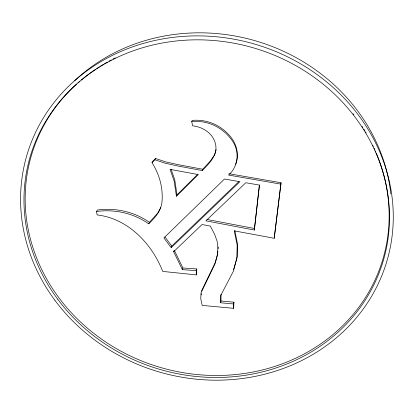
<?xml version="1.0" encoding="UTF-8"?>
<svg xmlns="http://www.w3.org/2000/svg" width="413" height="413" viewBox="0 0 413 413"><rect width="100%" height="100%" fill="white"/><g stroke="black" fill="none" stroke-linecap="round" stroke-linejoin="round"><path stroke-width="0.62" d="M174.477 250.676L182.897 267.985L196.717 268.966L196.258 270.634L182.381 269.648L173.636 251.698L202.071 224.527L210.31 226.097L214.59 234.197L217.088 241.125L217.919 247.95L217.223 255.73L214.894 264.134L201.028 292.858L200.749 298.594L202.163 305.403L233.665 308.32L233.629 303.978L220.619 302.77L220.707 295.486L233.314 271.362L236.902 258.347L237.15 245.136L234.259 230.857L274.211 238.28L281.036 182.747L228.895 173.718M220.619 302.77L220.97 300.994L221.053 294.34M201.27 294.934L201.332 293.658M274.211 238.28L281.036 182.747M217.651 253.51L217.863 251.125M218.079 248.74L218.24 246.948M254.331 230.056L259.395 185.081L245.807 182.727L205.927 220.841L254.331 230.056L259.452 184.978M233.665 308.32L233.928 302.197L220.97 300.994M233.629 303.978L233.928 302.197M160.796 207.6L157.802 213.056L149.398 222.318C134.297 211.719 115.63 207.589 97.411 210.031L96.518 211.471L97.138 214.925C127.865 218.492 151.901 243.582 162.707 271.408L196.283 274.893L196.738 273.215L196.717 268.966M233.613 269.679L237.196 256.705L237.439 243.546L234.816 230.552M217.429 254.707L215.281 262.482L201.456 291.119M216.144 149.589L214.683 154.663L210.377 160.993L202.757 169.247L202.298 170.564L178.426 166.119L165.019 163.166L154.849 159.748L152.01 162.696C159.454 174.296 163.202 188.013 162.004 201.792C161.147 210.806 155.004 217.821 148.726 223.815C133.559 213.18 114.814 209.03 96.518 211.471M182.381 269.648L182.897 267.985M173.636 251.698L174.007 250.634M171.209 247.661L239.891 181.699L224.481 179.02L163.909 237.94L171.209 247.661L171.777 246.076L238.797 181.658M176.444 196.263L198.281 174.56L170.063 169.376L174.157 181.054L176.444 196.263L177.007 194.859L197.848 174.126M148.726 223.815L149.398 222.318M202.298 170.564C209.159 163.44 218.136 154.968 215.503 144.008C213.113 133.409 202.933 126.941 192.628 125.81L191.709 121.53L192.226 120.4C208.389 118.929 223.526 126.373 232.71 139.661C237.243 146.92 239.142 156.228 235.637 164.271M154.849 159.748L155.515 158.478L165.644 161.881L178.989 164.823L202.757 169.247M152.01 162.696L152.686 161.411L155.515 158.478M191.709 121.53C207.946 120.059 223.149 127.529 232.38 140.874C239.726 151.426 238.404 166.542 228.554 175.06L280.928 184.136M206.98 219.458L254.553 228.513M164.89 236.897L171.777 246.076M171.07 169.232L174.735 179.701L177.007 194.859M196.258 270.634L196.283 274.893M376.336 153.295A183.238 166.862 16.4 0 1 297.303 357.441A183.238 166.862 16.4 0 1 63.287 303.416A183.238 166.862 16.4 0 1 76.596 84.097M77.99 82.853A183.238 166.862 16.4 0 1 79.874 81.211M81.315 79.993A183.238 166.862 16.4 0 1 95.635 69.265M96.709 68.548A183.238 166.862 16.4 0 1 99.435 66.792M100.54 66.106A183.238 166.862 16.4 0 1 103.317 64.418M104.437 63.757A183.238 166.862 16.4 0 1 107.266 62.141M108.975 61.196A183.238 166.862 16.4 0 1 111.273 59.968M113.007 59.069A183.238 166.862 16.4 0 1 115.335 57.903M353.089 113.73A183.238 166.862 16.4 0 1 353.879 114.757M362.087 126.393A183.238 166.862 16.4 0 1 362.784 127.483M363.817 129.119A183.238 166.862 16.4 0 1 364.829 130.766M365.49 131.871A183.238 166.862 16.4 0 1 366.145 132.976M372.738 145.33A183.238 166.862 16.4 0 1 373.28 146.465M374.075 148.169A183.238 166.862 16.4 0 1 374.849 149.878M375.355 151.013A183.238 166.862 16.4 0 1 375.851 152.154M74.748 80.654A184.41 168.401 16.4 0 1 267.149 44.609A184.41 168.401 16.4 0 1 390.796 193.836M57.758 299.275A184.043 167.441 16.4 0 0 372.929 286.705A184.043 167.441 16.4 0 0 189.541 39.989A184.043 167.441 16.4 0 0 57.758 299.275M54.815 300.168A187.641 170.75 16.4 0 0 376.212 287.902A187.641 170.75 16.4 0 0 189.753 36.019A187.641 170.75 16.4 0 0 54.815 300.168"/></g></svg>
